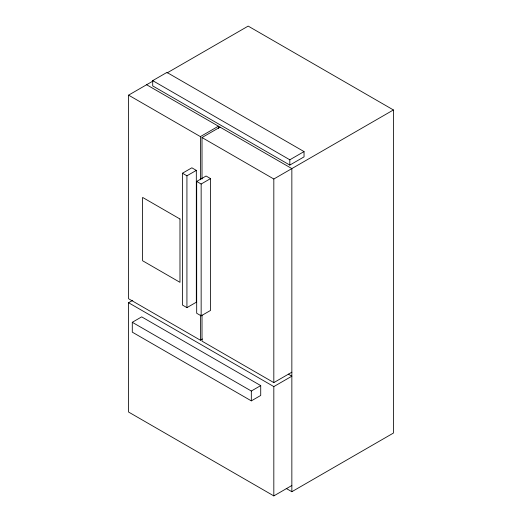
<?xml version="1.0" encoding="UTF-8"?>
<svg xmlns="http://www.w3.org/2000/svg" width="522" height="522" viewBox="0 0 522 522"><rect width="100%" height="100%" fill="white"/><g stroke="black" fill="none" stroke-linecap="round" stroke-linejoin="round"><path stroke-width="0.78" d="M152.705 80.636L166.923 72.427L304.039 151.589L304.039 156.868L289.821 165.076L152.705 85.915L152.705 80.636L289.821 159.797L304.039 151.589M202.471 339.006L200.389 340.207L128.582 298.747L128.582 95.148L152.959 81.073M167.066 72.93L248.178 26.1L393.418 109.953L393.418 433.064L291.85 491.704L286.213 488.448M128.582 95.148L200.389 136.607L218.418 126.2L218.418 128.64M202.014 179.079L202.014 137.547L220.043 127.14M182.465 173.226L191.855 167.803L196.324 170.387L196.324 302.212L186.928 307.634L182.465 305.05L182.465 173.226L186.928 175.81L196.324 170.387M196.683 181.441L206.079 176.012L210.549 178.596L210.549 310.42L201.153 315.843L196.683 313.265L196.683 181.441L201.153 184.018L210.549 178.596M202.014 137.547L273.822 179.007L393.418 109.953M291.85 485.493L273.822 495.9L128.582 412.047L128.582 302.74L132.738 300.333M132.288 322.296L141.684 316.867L260.719 385.595L260.719 395.448L251.323 400.87L132.288 332.149L132.288 322.296L251.323 391.024L260.719 385.595M202.014 315.086L202.014 341.147L273.822 382.606L291.85 372.199M128.582 302.74L273.822 386.593L291.85 376.186L288.327 374.15M146.61 84.74L291.85 168.593L291.85 491.704M289.821 159.797L289.821 165.076M273.822 179.007L273.822 382.606M273.822 386.593L273.822 495.9M251.323 391.024L251.323 400.87M201.153 184.018L201.153 315.843M200.389 136.607L200.389 179.77M200.389 314.962L200.389 340.207M186.928 175.81L186.928 307.634M179.973 218.999L142.597 197.42L142.597 260.752L179.973 282.33L179.973 218.999"/></g></svg>
